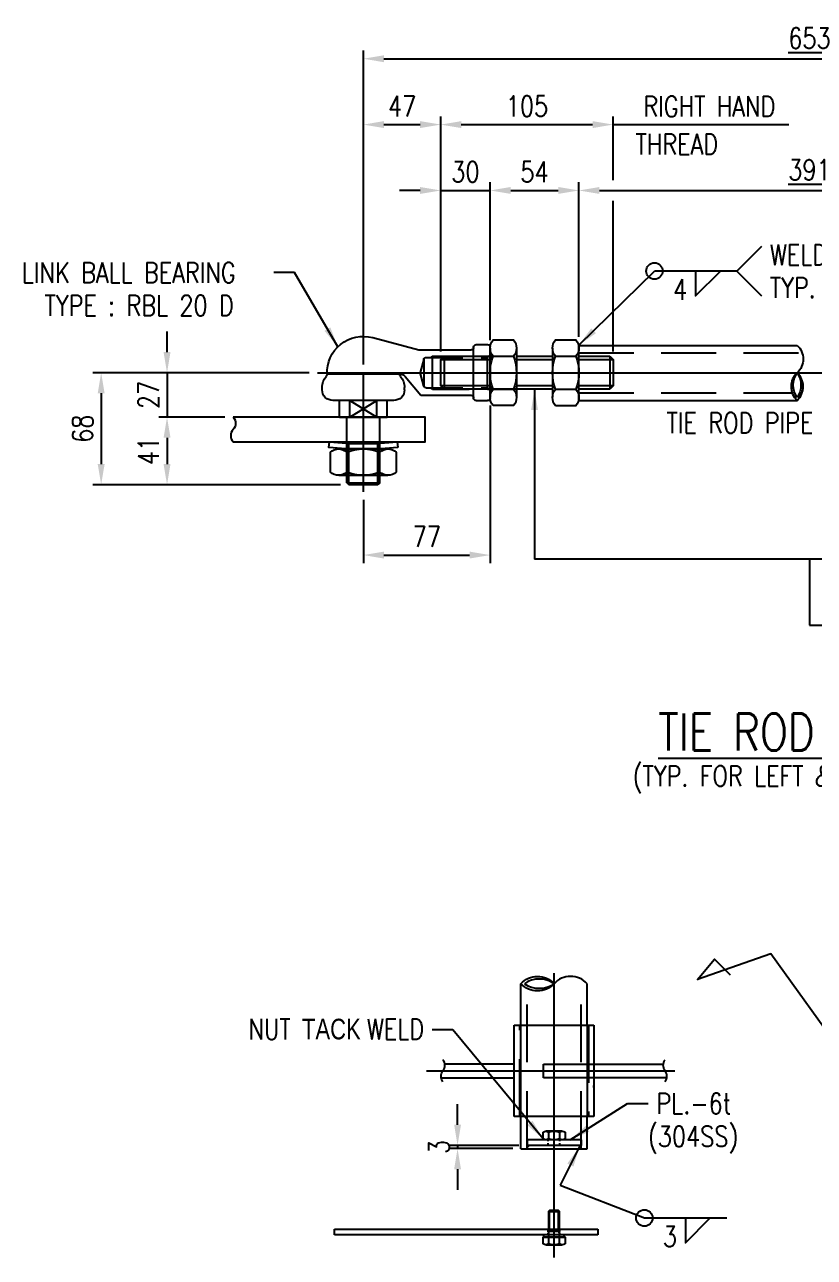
# Model space of a CAD drawing. Header units: millimetres. Extents: x 0 to 134087, y -49114 to 20834.
# Drawn here: x 87441 to 88400, y -27394 to -25897 of the extents above; entities that cross this region are included whole.
import ezdxf
from ezdxf.enums import TextEntityAlignment as Align

# ---------------------------------------------------------------- set-up
doc = ezdxf.new("R2010")
doc.units = ezdxf.units.MM
doc.header["$LTSCALE"] = 35
for name, pattern in [('DASHED2', [9.525, 6.35, -3.175]), ('JNK-CENTER', [34, 30, -1.5, 1, -1.5]), ('JNK-HIDDEN', [3, 2, -1]), ('JNK-PHANTOM', [15, 10, -1, 1, -1, 1, -1])]:
    doc.linetypes.add(name, pattern=pattern)
for name, color, linetype in [('CEN-R', 1, 'JNK-CENTER'), ('CON-C', 4, 'Continuous'), ('CON-G', 3, 'Continuous'), ('CON-W', 7, 'Continuous'), ('CON-Y', 2, 'Continuous'), ('CONT-R', 1, 'Continuous'), ('Dim-W', 7, 'Continuous'), ('HID-Y', 2, 'JNK-HIDDEN'), ('HIDDEN2', 1, 'DASHED2'), ('LINE_MEDIUM', 3, 'Continuous'), ('PHA-W', 7, 'JNK-PHANTOM'), ('STL-OBJT', 7, 'Continuous'), ('TXT-C', 4, 'Continuous'), ('TXT-Y', 2, 'Continuous')]:
    doc.layers.add(name, color=color, linetype=linetype)
doc.styles.add('SIMPLEX', font='simplex.shx', dxfattribs={"width": 0.8})
doc.dimstyles.new('DIM10_S', dxfattribs={"dimscale": 10, "dimtxt": 2.5, "dimasz": 2.5, "dimexe": 1, "dimexo": 1, "dimgap": 1, "dimtad": 1, "dimdec": 0, "dimlfac": 0.75, "dimdsep": 46, "dimtxsty": 'SIMPLEX', "dimcen": 0, "dimclrd": 256, "dimclre": 256, "dimclrt": 2, "dimadec": 1, "dimazin": 2, "dimtfac": 1, "dimtdec": 0, "dimtix": 1, "dimtmove": 2, "dimatfit": 3, "dimfxl": 1, "dimarcsym": 1})
doc.dimstyles.new('DIM10x2', dxfattribs={"dimscale": 10, "dimtxt": 2.5, "dimasz": 2.5, "dimexe": 1, "dimexo": 1, "dimgap": 1, "dimtad": 1, "dimdec": 0, "dimlfac": 0.5, "dimdsep": 46, "dimtxsty": 'SIMPLEX', "dimcen": 0, "dimclrd": 256, "dimclre": 256, "dimclrt": 2, "dimadec": 1, "dimazin": 2, "dimtfac": 1, "dimtdec": 0, "dimtix": 1, "dimtmove": 2, "dimatfit": 3, "dimfxl": 1, "dimarcsym": 1})

# ---------------------------------------------------------------- blocks, each defined once
blk = doc.blocks.new('pipesece')
at = {"layer": 'CON-W'}
blk.add_lwpolyline([(0.5, 0, 0.44), (0, 0, -0.44), (-0.5, 0, -0.44), (0, 0)], format="xyb", dxfattribs=at)
blk.add_lwpolyline([(-0.446, 0, 0.31383), (0, 0, 0.31383)], format="xyb", close=True, dxfattribs=at)
blk = doc.blocks.new('*D1680')
at = {"layer": 'CON-W', "lineweight": -2, "transparency": 16777216}
for p, q in [((87966.8, -27232.9), (87966.8, -27207.9)), ((88041.2, -27257.9), (87956.8, -27257.9)), ((88033.8, -27261.9), (87956.8, -27261.9)), ((87966.8, -27257.9), (87966.8, -27261.9)), ((87966.8, -27286.9), (87966.8, -27311.9))]:
    blk.add_line(p, q, dxfattribs=at)
at = {"layer": 'CON-W', "transparency": 16777216}
for points in [[(87962.7, -27232.9), (87971, -27232.9), (87966.8, -27257.9)], [(87962.7, -27286.9), (87971, -27286.9), (87966.8, -27261.9)]]:
    blk.add_solid(points, dxfattribs=at)
at = {"layer": 'DEFPOINTS', "color": 0, "transparency": 16777216}
for p in [(87966.8, -27261.9), (88043.8, -27261.9), (88051.2, -27257.9)]:
    blk.add_point(p, dxfattribs=at)
at = {"layer": 'CON-W', "color": 2, "transparency": 16777216, "insert": (87944.3, -27259.9), "char_height": 25, "attachment_point": 5, "rotation": 90, "style": 'SIMPLEX'}
blk.add_mtext('3', dxfattribs=at)
blk = doc.blocks.new('LINKBALL20')
at = {"layer": 'CON-G', "color": 7}
for p, q in [((8.14, -16.9), (-8.14, -27)), ((8.14, -27), (-8.14, -16.9)), ((-8.14, -27), (-8.14, -16.9)), ((8.14, -27), (8.14, -16.9)), ((-10, -41.7), (-8.9, -43)), ((10, -43), (-10, -43)), ((-8.9, -68), (-8.9, -43)), ((10, -41.7), (8.9, -43)), ((8.9, -68), (8.9, -43)), ((10, -66.9), (-10, -66.9))]:
    blk.add_line(p, q, dxfattribs=at)
at = {"layer": 'HIDDEN2', "color": 2, "ltscale": 0.1}
for p, q in [((-75.5, 9.25), (-77, 10.75)), ((-42, 10), (-76.25, 10)), ((-75.5, -9.25), (-75.5, 9.25)), ((-38.15, 9.25), (-75.5, 9.25)), ((-42, -10), (-42, 10)), ((-42, 10), (-40.7, 9.25)), ((-37, -8.71), (-37, 8.71)), ((-36.7, 8.14), (-34.52, 0)), ((-36.7, -8.14), (-34.52, 0)), ((-75.5, -9.25), (-77, -10.75)), ((-42, -10), (-76.25, -10)), ((-38.15, -9.25), (-75.5, -9.25)), ((-42, -10), (-40.7, -9.25))]:
    blk.add_line(p, q, dxfattribs=at)
for centre, start, end in [((-38.15, 7.75), 14.99976, 90.00002), ((-38.15, -7.75), 269.99998, 344.99994)]:
    blk.add_arc(centre, 1.5, start, end, dxfattribs=at)
at = {"layer": 'LINE_MEDIUM'}
for p, q in [((-77, -15.5), (-77, 15.5)), ((-68.5, 17), (-75.5, 17)), ((-67, 15.25), (-67, 15.5)), ((-67, -15.5), (-67, 15.5)), ((-5.69, 21.25), (-33.69, 13.75)), ((-33.69, 13.75), (-65.5, 13.75)), ((-25.5, -2.43), (-35, -13.75)), ((-22.44, -1), (21.98, -1)), ((-35, -13.75), (-65.5, -13.75)), ((-25, -10.46), (-25, -8.97)), ((25, -10.46), (25, -8.97)), ((-68.5, -17), (-75.5, -17)), ((-67, -15.5), (-67, -15.25)), ((-18.56, -16.9), (18.54, -16.9)), ((-14.5, -27), (-14.5, -16.9)), ((14.5, -27), (14.5, -16.9)), ((14.5, -27), (-14.5, -27)), ((-10, -66.9), (-10, -27.5)), ((10, -66.9), (10, -27.5)), ((-10, -66.9), (-8.9, -68)), ((10, -66.9), (8.9, -68)), ((8.9, -68), (-8.9, -68))]:
    blk.add_line(p, q, dxfattribs=at)
for centre, radius, start, end in [((-75.5, 15.5), 1.5, 90.00002, 180), ((-68.5, 15.5), 1.5, 359.99998, 90.00003), ((-65.5, 15.25), 1.5, 180, 269.99998), ((0, 0), 22, 357.39477, 105), ((-22.44, -5), 4, 90.00002, 140.00016), ((-15, -8.97), 10, 138.43644, 179.99999), ((-23.98, -1.01), 2, 318.43646, 2.41718), ((23.98, -1.01), 2, 177.58279, 221.56351), ((15, -8.97), 10, 359.99998, 41.56352), ((-65.5, -15.25), 1.5, 90.00002, 180), ((-18.56, -10.46), 6.44, 180, 270.15114), ((18.56, -10.46), 6.44, 269.84886, 359.99996), ((-75.5, -15.5), 1.5, 180, 269.99998), ((-68.5, -15.5), 1.5, 269.99998, 359.99996), ((-10.5, -27.5), 0.5, 359.99996, 89.99995), ((10.5, -27.5), 0.5, 90.00002, 180)]:
    blk.add_arc(centre, radius, start, end, dxfattribs=at)
blk = doc.blocks.new('*D1689')
at = {"layer": 'CON-W', "lineweight": -2, "transparency": 16777216}
for p, q in [((87852.4, -26309.4), (87852.4, -25928)), ((88936, -26309.4), (88936, -25928)), ((87877.4, -25938), (88911, -25938))]:
    blk.add_line(p, q, dxfattribs=at)
at = {"layer": 'CON-W', "transparency": 16777216}
for points in [[(87877.4, -25933.8), (87877.4, -25942.2), (87852.4, -25938)], [(88911, -25933.8), (88911, -25942.2), (88936, -25938)]]:
    blk.add_solid(points, dxfattribs=at)
at = {"layer": 'DEFPOINTS', "color": 0, "transparency": 16777216}
for p in [(88936, -25938), (87852.4, -26319.4), (88936, -26319.4)]:
    blk.add_point(p, dxfattribs=at)
at = {"layer": 'CON-W', "color": 2, "transparency": 16777216, "insert": (88394.2, -25913), "char_height": 25, "attachment_point": 5, "style": 'SIMPLEX'}
blk.add_mtext('{\\L653}', dxfattribs=at)
blk = doc.blocks.new('*D1690')
at = {"layer": 'CON-W', "lineweight": -2, "transparency": 16777216}
for p, q in [((88006.4, -26359.2), (88006.4, -26550.9)), ((87852.4, -26474), (87852.4, -26550.9)), ((87877.4, -26540.9), (87981.4, -26540.9))]:
    blk.add_line(p, q, dxfattribs=at)
at = {"layer": 'CON-W', "transparency": 16777216}
for points in [[(87877.4, -26536.7), (87877.4, -26545.1), (87852.4, -26540.9)], [(87981.4, -26536.7), (87981.4, -26545.1), (88006.4, -26540.9)]]:
    blk.add_solid(points, dxfattribs=at)
at = {"layer": 'DEFPOINTS', "color": 0, "transparency": 16777216}
for p in [(88006.4, -26349.2), (87852.4, -26464), (88006.4, -26540.9)]:
    blk.add_point(p, dxfattribs=at)
at = {"layer": 'CON-W', "color": 2, "transparency": 16777216, "insert": (87929.4, -26518.4), "char_height": 25, "attachment_point": 5, "style": 'SIMPLEX'}
blk.add_mtext('77', dxfattribs=at)
blk = doc.blocks.new('*D1691')
at = {"layer": 'CON-W', "lineweight": -2, "transparency": 16777216}
for p, q in [((87921.4, -26098), (87896.4, -26098)), ((87946.4, -26293.6), (87946.4, -26088)), ((87946.4, -26098), (88006.4, -26098)), ((88006.4, -26279.7), (88006.4, -26088)), ((88031.4, -26098), (88056.4, -26098))]:
    blk.add_line(p, q, dxfattribs=at)
at = {"layer": 'CON-W', "transparency": 16777216}
for points in [[(87921.4, -26093.8), (87921.4, -26102.2), (87946.4, -26098)], [(88031.4, -26093.8), (88031.4, -26102.2), (88006.4, -26098)]]:
    blk.add_solid(points, dxfattribs=at)
at = {"layer": 'DEFPOINTS', "color": 0, "transparency": 16777216}
for p in [(88006.4, -26098), (88006.4, -26289.7), (87946.4, -26303.6)]:
    blk.add_point(p, dxfattribs=at)
at = {"layer": 'CON-W', "color": 2, "transparency": 16777216, "insert": (87976.4, -26075.5), "char_height": 25, "attachment_point": 5, "style": 'SIMPLEX'}
blk.add_mtext('30', dxfattribs=at)
blk = doc.blocks.new('*D1692')
at = {"layer": 'CON-W', "lineweight": -2, "transparency": 16777216}
for p, q in [((88006.4, -26279.7), (88006.4, -26088)), ((88031.4, -26098), (88089.2, -26098)), ((88114.2, -26275.9), (88114.2, -26088))]:
    blk.add_line(p, q, dxfattribs=at)
at = {"layer": 'CON-W', "transparency": 16777216}
for points in [[(88031.4, -26093.8), (88031.4, -26102.2), (88006.4, -26098)], [(88089.2, -26093.8), (88089.2, -26102.2), (88114.2, -26098)]]:
    blk.add_solid(points, dxfattribs=at)
at = {"layer": 'DEFPOINTS', "color": 0, "transparency": 16777216}
for p in [(88114.2, -26098), (88006.4, -26289.7), (88114.2, -26285.9)]:
    blk.add_point(p, dxfattribs=at)
at = {"layer": 'CON-W', "color": 2, "transparency": 16777216, "insert": (88060.3, -26075.5), "char_height": 25, "attachment_point": 5, "style": 'SIMPLEX'}
blk.add_mtext('54', dxfattribs=at)
blk = doc.blocks.new('*D1800')
at = {"layer": 'CON-W', "lineweight": -2, "transparency": 16777216}
for p, q in [((88114.2, -26275.9), (88114.2, -26088)), ((88139.2, -26098), (88649.2, -26098)), ((88674.2, -26275.9), (88674.2, -26088))]:
    blk.add_line(p, q, dxfattribs=at)
at = {"layer": 'CON-W', "transparency": 16777216}
for points in [[(88139.2, -26093.8), (88139.2, -26102.2), (88114.2, -26098)], [(88649.2, -26093.8), (88649.2, -26102.2), (88674.2, -26098)]]:
    blk.add_solid(points, dxfattribs=at)
at = {"layer": 'DEFPOINTS', "color": 0, "transparency": 16777216}
for p in [(88674.2, -26098), (88114.2, -26285.9), (88674.2, -26285.9)]:
    blk.add_point(p, dxfattribs=at)
at = {"layer": 'CON-W', "color": 2, "transparency": 16777216, "insert": (88394.2, -26073), "char_height": 25, "attachment_point": 5, "style": 'SIMPLEX'}
blk.add_mtext('{\\L391}', dxfattribs=at)
blk = doc.blocks.new('*D1801')
at = {"layer": 'CON-W', "lineweight": -2, "transparency": 16777216}
for p, q in [((87786.8, -26319.4), (87524, -26319.4)), ((87534, -26344.4), (87534, -26430.4)), ((87824.6, -26455.4), (87524, -26455.4))]:
    blk.add_line(p, q, dxfattribs=at)
at = {"layer": 'CON-W', "transparency": 16777216}
for points in [[(87529.8, -26344.4), (87538.2, -26344.4), (87534, -26319.4)], [(87529.8, -26430.4), (87538.2, -26430.4), (87534, -26455.4)]]:
    blk.add_solid(points, dxfattribs=at)
at = {"layer": 'DEFPOINTS', "color": 0, "transparency": 16777216}
for p in [(87796.8, -26319.4), (87534, -26455.4), (87834.6, -26455.4)]:
    blk.add_point(p, dxfattribs=at)
at = {"layer": 'CON-W', "color": 2, "transparency": 16777216, "insert": (87511.5, -26387.4), "char_height": 25, "attachment_point": 5, "rotation": 90, "style": 'SIMPLEX'}
blk.add_mtext('68', dxfattribs=at)
blk = doc.blocks.new('*D1802')
at = {"layer": 'CON-W', "lineweight": -2, "transparency": 16777216}
for p, q in [((87614, -26294.4), (87614, -26269.4)), ((87786.8, -26319.4), (87604, -26319.4)), ((87614, -26319.4), (87614, -26373.4)), ((87684.3, -26373.4), (87604, -26373.4)), ((87614, -26398.4), (87614, -26423.4))]:
    blk.add_line(p, q, dxfattribs=at)
at = {"layer": 'CON-W', "transparency": 16777216}
for points in [[(87609.8, -26294.4), (87618.2, -26294.4), (87614, -26319.4)], [(87609.8, -26398.4), (87618.2, -26398.4), (87614, -26373.4)]]:
    blk.add_solid(points, dxfattribs=at)
at = {"layer": 'DEFPOINTS', "color": 0, "transparency": 16777216}
for p in [(87796.8, -26319.4), (87614, -26373.4), (87694.3, -26373.4)]:
    blk.add_point(p, dxfattribs=at)
at = {"layer": 'CON-W', "color": 2, "transparency": 16777216, "insert": (87591.5, -26346.4), "char_height": 25, "attachment_point": 5, "rotation": 90, "style": 'SIMPLEX'}
blk.add_mtext('27', dxfattribs=at)
blk = doc.blocks.new('*D1695')
at = {"layer": 'CON-W', "lineweight": -2, "transparency": 16777216}
for p, q in [((87684.3, -26373.4), (87604, -26373.4)), ((87614, -26398.4), (87614, -26430.4)), ((87824.6, -26455.4), (87604, -26455.4))]:
    blk.add_line(p, q, dxfattribs=at)
at = {"layer": 'CON-W', "transparency": 16777216}
for points in [[(87609.8, -26398.4), (87618.2, -26398.4), (87614, -26373.4)], [(87609.8, -26430.4), (87618.2, -26430.4), (87614, -26455.4)]]:
    blk.add_solid(points, dxfattribs=at)
at = {"layer": 'DEFPOINTS', "color": 0, "transparency": 16777216}
for p in [(87694.3, -26373.4), (87614, -26455.4), (87834.6, -26455.4)]:
    blk.add_point(p, dxfattribs=at)
at = {"layer": 'CON-W', "color": 2, "transparency": 16777216, "insert": (87591.5, -26414.4), "char_height": 25, "attachment_point": 5, "rotation": 90, "style": 'SIMPLEX'}
blk.add_mtext('41', dxfattribs=at)
blk = doc.blocks.new('*D1696')
at = {"layer": 'CON-W', "lineweight": -2, "transparency": 16777216}
for p, q in [((87852.4, -26309.4), (87852.4, -26008)), ((87946.4, -26293.6), (87946.4, -26008)), ((87877.4, -26018), (87921.4, -26018))]:
    blk.add_line(p, q, dxfattribs=at)
at = {"layer": 'CON-W', "transparency": 16777216}
for points in [[(87877.4, -26013.8), (87877.4, -26022.2), (87852.4, -26018)], [(87921.4, -26013.8), (87921.4, -26022.2), (87946.4, -26018)]]:
    blk.add_solid(points, dxfattribs=at)
at = {"layer": 'DEFPOINTS', "color": 0, "transparency": 16777216}
for p in [(87946.4, -26018), (87946.4, -26303.6), (87852.4, -26319.4)]:
    blk.add_point(p, dxfattribs=at)
at = {"layer": 'CON-W', "color": 2, "transparency": 16777216, "insert": (87899.4, -25995.5), "char_height": 25, "attachment_point": 5, "style": 'SIMPLEX'}
blk.add_mtext('47', dxfattribs=at)
blk = doc.blocks.new('*D1804')
at = {"layer": 'CON-W', "lineweight": -2, "transparency": 16777216}
for p, q in [((87946.4, -26293.6), (87946.4, -26008)), ((88155.8, -26085.5), (88155.8, -26008)), ((87971.4, -26018), (88130.8, -26018)), ((88155.8, -26293.6), (88155.8, -26110.5))]:
    blk.add_line(p, q, dxfattribs=at)
at = {"layer": 'CON-W', "transparency": 16777216}
for points in [[(87971.4, -26013.8), (87971.4, -26022.2), (87946.4, -26018)], [(88130.8, -26013.8), (88130.8, -26022.2), (88155.8, -26018)]]:
    blk.add_solid(points, dxfattribs=at)
at = {"layer": 'DEFPOINTS', "color": 0, "transparency": 16777216}
for p in [(88155.8, -26018), (87946.4, -26303.6), (88155.8, -26303.6)]:
    blk.add_point(p, dxfattribs=at)
at = {"layer": 'CON-W', "color": 2, "transparency": 16777216, "insert": (88051.1, -25995.5), "char_height": 25, "attachment_point": 5, "style": 'SIMPLEX'}
blk.add_mtext('105', dxfattribs=at)

msp = doc.modelspace()

# ---------------------------------------------------------------- linework, layer by layer
for points in [[(88255.9946, -26195.8782), (88255.9946, -26225.8782), (88285.9946, -26195.8782)], [(88243.666, -27346.1146), (88243.666, -27376.1146), (88273.666, -27346.1146)]]:
    msp.add_lwpolyline(points)
at = {"layer": 'CEN-R'}
for p, q in [((87796.8379, -26319.4206), (88998.0674, -26319.4206)), ((88084.0129, -27393.9419), (88084.0129, -27048.6807)), ((87928.958, -27167.5019), (88230.8863, -27167.5019))]:
    msp.add_line(p, q, dxfattribs=at)
at = {"layer": 'CEN-R', "ltscale": 0.5}
msp.add_line((87852.3933, -26464.015), (87852.3936, -26319.4206), dxfattribs=at)
at = {"layer": 'CON-C'}
msp.add_lwpolyline([(88437.6322, -27150.7834), (88347.4835, -27025.3144), (88258.278, -27056.256), (88279.0033, -27031.9344), (88298.0837, -27050.6686)], dxfattribs=at)
at = {"layer": 'CON-G'}
for p, q in [((88006.373, -26289.5098), (88006.373, -26349.0395)), ((88006.373, -26289.6521), (88006.373, -26349.1818)), ((88038.3687, -26289.6521), (88038.3687, -26349.6441)), ((88082.1975, -26289.6733), (88082.1975, -26349.203)), ((88114.1932, -26286.1674), (88379.2107, -26286.1674)), ((88114.1932, -26352.9584), (88114.1932, -26286.1674)), ((88114.1932, -26349.6653), (88114.1932, -26289.6733)), ((88010.0973, -26299.4196), (88034.6444, -26299.4196)), ((88085.9218, -26299.4409), (88110.4688, -26299.4409)), ((88010.0973, -26339.4143), (88034.6444, -26339.4143)), ((88085.9218, -26339.4355), (88110.4688, -26339.4355)), ((88114.1932, -26352.9584), (88379.2107, -26352.9584)), ((87822.6295, -26412.0125), (87882.1592, -26412.0125)), ((87832.3963, -26440.2839), (87832.3963, -26415.7369)), ((87872.3909, -26440.2839), (87872.3909, -26415.7369)), ((87822.6307, -26444.0083), (87882.1603, -26444.0083)), ((88093.9577, -27240.5796), (88074.0682, -27240.5796)), ((88077.3316, -27241.8239), (88077.3316, -27250.0253)), ((88090.6943, -27241.8239), (88090.6943, -27250.0253)), ((88071.5292, -27369.2349), (88071.5292, -27366.5002)), ((88096.4967, -27369.2349), (88096.4967, -27366.5002)), ((88074.0682, -27378.5887), (88093.9577, -27378.5887))]:
    msp.add_line(p, q, dxfattribs=at)
for points in [[(88010.0973, -26359.4116, -0.372658913), (88010.0973, -26339.4143, -0.186242005), (88010.0973, -26299.4196, -0.372658913), (88010.0973, -26279.4223), (88034.6444, -26279.4223, -0.372658913), (88034.6444, -26299.4196, -0.186242005), (88034.6444, -26339.4143, -0.372658913), (88034.6444, -26359.4116)], [(88085.9218, -26359.4328, -0.372658913), (88085.9218, -26339.4355, -0.186242005), (88085.9218, -26299.4409, -0.372658913), (88085.9218, -26279.4435), (88110.4688, -26279.4435, -0.372658913), (88110.4688, -26299.4409, -0.186242005), (88110.4688, -26339.4355, -0.372658913), (88110.4688, -26359.4328)], [(87892.3883, -26440.2839, -0.372658913), (87872.3909, -26440.2839, -0.186242005), (87832.3963, -26440.2839, -0.372658913), (87812.399, -26440.2839), (87812.399, -26415.7369, -0.372658913), (87832.3963, -26415.7369, -0.186242005), (87872.3909, -26415.7369, -0.372658913), (87892.3883, -26415.7369)], [(88070.6503, -27241.8239, -0.372658913), (88077.3316, -27241.8239, -0.186242005), (88090.6943, -27241.8239, -0.372658913), (88097.3756, -27241.8239), (88097.3756, -27250.0253, -0.372658913), (88090.6943, -27250.0253, -0.186242005), (88077.3316, -27250.0253, -0.372658913), (88070.6503, -27250.0253)], [(88097.3756, -27377.3444, -0.372658913), (88090.6943, -27377.3444, -0.186242005), (88077.3316, -27377.3444, -0.372658913), (88070.6503, -27377.3444), (88070.6503, -27369.2349), (88097.3756, -27369.2349)]]:
    msp.add_lwpolyline(points, format="xyb", close=True, dxfattribs=at)
for points in [[(88038.3687, -26299.2775), (88082.1975, -26299.2775)], [(88082.1975, -26339.2721), (88038.3687, -26339.2721)], [(88090.6943, -27377.3444), (88090.6943, -27338.3131), (88089.358, -27336.9769), (88078.6679, -27336.9769), (88077.3316, -27338.3131), (88077.3316, -27377.3444)]]:
    msp.add_lwpolyline(points, dxfattribs=at)
msp.add_lwpolyline([(87894.1713, -26410.1689), (87873.784, -26412.0125), (87831.0047, -26412.0125), (87810.6174, -26410.1689), (87811.3998, -26403.2137), (87831.3972, -26405.0135), (87873.3915, -26405.0135), (87893.3889, -26403.2137)], close=True, dxfattribs=at)
at = {"layer": 'CON-W'}
for p, q in [((88155.7712, -26018.008), (88369.2107, -26018.008)), ((88305.9946, -26195.8782), (88205.9946, -26195.8782)), ((88038.3687, -26303.2769), (88082.1975, -26303.2769)), ((88082.1975, -26335.2726), (88038.3687, -26335.2726)), ((88394.2003, -26545.9914), (88394.2003, -26625.9914)), ((88173.2481, -27206.9939), (88198.2481, -27206.9939)), ((88077.3316, -27338.3131), (88090.6943, -27338.3131)), ((88193.666, -27346.1146), (88293.666, -27346.1146)), ((88077.3316, -27362.0609), (88090.6943, -27362.0609))]:
    msp.add_line(p, q, dxfattribs=at)
for points in [[(88335.9946, -26165.8782), (88305.9946, -26195.8782), (88335.9946, -26225.8782)], [(88077.3316, -27364.3754), (88078.6679, -27362.0609), (88078.6679, -27336.9769)], [(88090.6943, -27364.3754), (88089.358, -27362.0609), (88089.358, -27336.9769)]]:
    msp.add_lwpolyline(points, dxfattribs=at)
at = {"layer": 'CONT-R'}
msp.add_line((88097.3756, -27369.2349), (88070.6503, -27369.2349), dxfattribs=at)
at = {"layer": 'Dim-W'}
msp.add_line((88728.1258, -26545.9914), (88060.2831, -26545.9914), dxfattribs=at)
at = {"layer": 'HID-Y', "ltscale": 3}
for p, q in [((87946.381, -26303.2769), (88006.3733, -26303.2769)), ((87950.3805, -26299.2775), (87950.3804, -26339.272)), ((88006.3733, -26335.2726), (87946.381, -26335.2726))]:
    msp.add_line(p, q, dxfattribs=at)
at = {"layer": 'HID-Y', "color": 7}
for p, q in [((88116.8263, -27261.9463), (88116.8263, -27055.8159)), ((88051.1996, -27261.9463), (88051.1996, -27067.2124)), ((88042.3056, -27223.0575), (88042.3056, -27111.9463)), ((88125.7203, -27111.9463), (88125.7203, -27223.0575))]:
    msp.add_line(p, q, dxfattribs=at)
at = {"layer": 'HID-Y'}
for p, q in [((88076.7907, -27252.7931), (88076.7907, -27251.1305)), ((88091.2352, -27252.8854), (88091.2352, -27251.2286)), ((88076.7907, -27257.9463), (88076.7907, -27255.1921)), ((88091.2352, -27257.9463), (88091.2352, -27255.2844)), ((88076.7907, -27362.8061), (88076.7907, -27359.789)), ((88076.7907, -27366.5002), (88076.7907, -27364.6515)), ((88091.2352, -27362.3448), (88091.2352, -27359.7824)), ((88091.2352, -27366.5002), (88091.2352, -27364.2824))]:
    msp.add_line(p, q, dxfattribs=at)
msp.add_lwpolyline([(87950.3805, -26339.2721), (87946.381, -26335.2726), (87946.381, -26303.2769), (87950.3805, -26299.2775), (87954.1351, -26299.2775), (88038.3687, -26299.2775)], dxfattribs=at)
at = {"layer": 'HID-Y', "ltscale": 3}
msp.add_lwpolyline([(88038.3687, -26339.2721), (87954.1351, -26339.2721), (87950.3805, -26339.2721)], dxfattribs=at)
at = {"layer": 'HIDDEN2', "color": 2, "ltscale": 0.3}
for p, q in [((88114.1932, -26295.3661), (88385.2801, -26295.3658)), ((88114.1932, -26303.2769), (88155.7712, -26303.2769)), ((88151.7717, -26299.2775), (88151.7717, -26339.2721)), ((88155.7712, -26335.2726), (88114.1932, -26335.2726)), ((88114.1932, -26343.7596), (88373.1411, -26343.7596))]:
    msp.add_line(p, q, dxfattribs=at)
msp.add_lwpolyline([(88114.1932, -26299.2775), (88151.7717, -26299.2775), (88155.7712, -26303.2769), (88155.7712, -26335.2726), (88151.7717, -26339.2721), (88114.1932, -26339.2721)], dxfattribs=at)
at = {"layer": 'LINE_MEDIUM'}
for p, q in [((88006.373, -26289.5098), (88006.3733, -26349.6653)), ((87803.0667, -26403.2137), (87901.7201, -26403.2137)), ((88051.1996, -27257.9463), (88051.1996, -27251.2352)), ((88116.8263, -27251.2352), (88051.1996, -27251.2352)), ((88051.1996, -27251.2352), (88051.1996, -27257.9463)), ((88116.8263, -27257.9463), (88116.8263, -27251.2352)), ((88116.8263, -27251.2352), (88116.8263, -27257.9463)), ((88116.8263, -27257.9463), (88051.1996, -27257.9463)), ((87817.3463, -27359.789), (88137.3463, -27359.789)), ((87817.3463, -27366.5002), (87817.3463, -27359.789)), ((88137.3463, -27366.5002), (87817.3463, -27366.5002)), ((88137.3463, -27359.789), (88137.3463, -27366.5002))]:
    msp.add_line(p, q, dxfattribs=at)
msp.add_lwpolyline([(87694.3212, -26403.4174), (87927.3867, -26403.4174), (87927.3867, -26373.4206), (87694.3212, -26373.4206)], dxfattribs=at)
at = {"layer": 'PHA-W'}
for p, q in [((88043.8129, -27111.9463), (88043.8129, -27061.5142)), ((88124.2129, -27111.9463), (88124.2129, -27061.5142)), ((88043.8129, -27223.0575), (88043.8129, -27111.9463)), ((88124.2129, -27111.9463), (88124.2129, -27223.0575)), ((88035.7696, -27159.1686), (87951.4052, -27159.1686)), ((88071.3463, -27159.1686), (88216.6207, -27159.1686)), ((88071.3463, -27175.8352), (88071.3463, -27159.1686)), ((87946.9015, -27175.8352), (88035.7696, -27175.8352)), ((88221.1244, -27175.8352), (88071.3463, -27175.8352)), ((88132.2563, -27187.7686), (88132.2563, -27185.2352)), ((88043.8129, -27261.9463), (88043.8129, -27223.0575)), ((88124.2129, -27261.9463), (88124.2129, -27223.0575)), ((88043.8129, -27261.9463), (88051.1996, -27261.9463)), ((88051.1996, -27261.9463), (88116.8263, -27261.9463)), ((88116.8263, -27261.9463), (88124.2129, -27261.9463))]:
    msp.add_line(p, q, dxfattribs=at)
msp.add_lwpolyline([(88035.7696, -27111.9463), (88132.2563, -27111.9463), (88132.2563, -27223.0575), (88035.7696, -27223.0575)], close=True, dxfattribs=at)
at = {"layer": 'STL-OBJT'}
for p, q in [((87768.8453, -26197.8424), (87743.8453, -26197.8424)), ((88394.2003, -26625.9914), (88419.2003, -26625.9914)), ((87960.9146, -27117.4523), (87935.9146, -27117.4523))]:
    msp.add_line(p, q, dxfattribs=at)
for points in [[(87694.3212, -26373.4206, -0.402726774), (87694.3212, -26388.419, 0.402726774), (87694.3212, -26403.4174)], [(87949.1345, -27180.6565, -0.340295151), (87949.1345, -27167.2573, 0.340295151), (87949.1345, -27153.858, 0.4)], [(88218.8914, -27180.6565, 0.340295151), (88218.8914, -27167.2573, -0.340295151), (88218.8914, -27153.858, -0.4)]]:
    msp.add_lwpolyline(points, format="xyb", dxfattribs=at)
for centre in [(88205.9946, -26195.8782), (88193.666, -27346.1146)]:
    msp.add_circle(centre, 10, dxfattribs=at)
for points in [[(88051.1996, -27261.9463), (88051.1996, -27257.9463), (88055.1753, -27257.9463)], [(88116.8263, -27261.9463), (88116.8263, -27257.9463), (88112.8506, -27257.9463)]]:
    msp.add_solid(points, dxfattribs=at)

# ---------------------------------------------------------------- block references
at = {"layer": 'CON-W', "xscale": -66.79105787756271, "yscale": 66.79105787756271, "zscale": 66.79105787756271, "rotation": 270}
msp.add_blockref('pipesece', (88379.2107, -26319.5629), dxfattribs=at)
at = {"layer": 'HID-Y', "ltscale": 3, "xscale": -1.999732271784069, "yscale": 1.999732271784069, "zscale": 1.999732271784069}
msp.add_blockref('LINKBALL20', (87852.394, -26319.2746), dxfattribs=at)
at = {"layer": 'PHA-W', "xscale": 80.4000007955061, "yscale": 80.4000007955061, "zscale": 80.4000007955061}
msp.add_blockref('pipesece', (88084.0129, -27061.5142), dxfattribs=at)

# ---------------------------------------------------------------- texts
at = {"layer": 'CON-W', "color": 2, "style": 'SIMPLEX', "width": 0.8}
for s, p in [('4', (88228.4946, -26230.8782)), ('PL.-6t', (88208.2481, -27219.4939)), ('(304SS)', (88198.0194, -27259.4939)), ('3', (88216.166, -27381.1146))]:
    msp.add_text(s, height=25, dxfattribs=at).set_placement(p)
at = {"layer": 'CON-Y', "style": 'SIMPLEX', "width": 0.8}
msp.add_text('THREAD', height=25, dxfattribs=at).set_placement((88283.2026, -26054.4067), align=Align.RIGHT)
at = {"layer": 'STL-OBJT', "color": 2, "style": 'SIMPLEX', "width": 0.8}
msp.add_text('RIGHT HAND', height=25, dxfattribs=at).set_placement((88352.7171, -26008.3536), align=Align.RIGHT)
for s, p in [('LINK BALL BEARING', (87437.6548, -26210.3424)), ('TYPE : RBL 20 D', (87465.2739, -26250.3424))]:
    msp.add_text(s, height=25, dxfattribs=at).set_placement(p)
msp.add_text('TIE ROD PIPE 1" SCH.80 ', height=25, dxfattribs=at).set_placement((88394.2003, -26392.7203), align=Align.CENTER)
msp.add_text('(TYP. FOR LEFT & RIGHT HAND)', height=25, dxfattribs=at).set_placement((88394.2003, -26809.2633), align=Align.MIDDLE_CENTER)
at = {"layer": 'STL-OBJT', "color": 2, "insert": (87926.0808, -27104.1322), "char_height": 25, "attachment_point": 3, "style": 'SIMPLEX'}
msp.add_mtext('NUT {\\f??|b0|i0|c0|p49;TACK }WELD', dxfattribs=at)
at = {"layer": 'TXT-C', "style": 'SIMPLEX', "width": 0.8}
msp.add_text('%%UTIE ROD DETAIL', height=45, dxfattribs=at).set_placement((88394.2003, -26755.93), align=Align.MIDDLE)
at = {"layer": 'TXT-Y', "style": 'SIMPLEX', "width": 0.8}
for s, p in [('WELD TO NUT', (88346.101, -26176.0782)), ('TYP.', (88346.101, -26216.0782))]:
    msp.add_text(s, height=25, dxfattribs=at).set_placement(p, align=Align.MIDDLE_LEFT)

# ---------------------------------------------------------------- dimensions: what is measured, and where the dimension line sits
at = {"layer": 'CON-W'}
for base, p1, p2, text, picture, middle in [((88936.0065, -25938.008), (87852.3936, -26319.4206), (88936.0065, -26319.4206), '{\\L653}', '*D1689', (88394.2001, -25913.008)), ((88674.224, -26098.008), (88114.1932, -26285.8828), (88674.224, -26285.8828), '{\\L391}', '*D1800', (88394.2086, -26073.008))]:
    dim = msp.add_linear_dim(base=base, p1=p1, p2=p2, text=text, dimstyle='DIM10x2', dxfattribs=at)
    dim.commit()
    dim.dimension.update_dxf_attribs({"geometry": picture, "text_midpoint": middle})
for base, p1, p2, picture, middle in [((87946.381, -26018.008), (87852.3936, -26319.4206), (87946.381, -26303.5685), '*D1696', (87899.3873, -25995.508)), ((88006.373, -26098.008), (87946.381, -26303.5685), (88006.373, -26289.6594), '*D1691', (87976.377, -26075.508)), ((88114.1932, -26098.008), (88006.373, -26289.6594), (88114.1932, -26285.8828), '*D1692', (88060.2831, -26075.508)), ((88006.373, -26540.9038), (87852.3933, -26464.015), (88006.373, -26349.1891), '*D1690', (87929.3831, -26518.4038))]:
    dim = msp.add_linear_dim(base=base, p1=p1, p2=p2, dimstyle='DIM10x2', dxfattribs=at)
    dim.commit()
    dim.dimension.update_dxf_attribs({"geometry": picture, "text_midpoint": middle})
for base, p1, p2, angle, dimstyle, picture, middle in [((88155.7712, -26018.008), (87946.381, -26303.5685), (88155.7712, -26303.5685), 180, 'DIM10x2', '*D1804', (88051.0761, -25995.508)), ((87613.996, -26373.4206), (87796.8379, -26319.4206), (87694.3212, -26373.4206), 270, 'DIM10x2', '*D1802', (87591.496, -26346.4206)), ((87533.996, -26455.4206), (87796.8379, -26319.4206), (87834.5963, -26455.4206), 270, 'DIM10x2', '*D1801', (87511.496, -26387.4206)), ((87613.996, -26455.4206), (87694.3212, -26373.4206), (87834.5963, -26455.4206), 270, 'DIM10x2', '*D1695', (87591.496, -26414.4206)), ((87966.8443, -27261.9463), (88051.1996, -27257.9463), (88043.8129, -27261.9463), 270, 'DIM10_S', '*D1680', (87944.3443, -27259.9463))]:
    dim = msp.add_linear_dim(base=base, p1=p1, p2=p2, angle=angle, dimstyle=dimstyle, dxfattribs=at)
    dim.commit()
    dim.dimension.update_dxf_attribs({"geometry": picture, "text_midpoint": middle})

# ---------------------------------------------------------------- leaders
for points in [[(88070.6503, -27250.0253), (87960.9146, -27117.4523)], [(88103.5316, -27251.2352), (88173.2481, -27206.9939)]]:
    msp.add_leader(points, dimstyle='DIM10_S', dxfattribs=at)
at = {"layer": 'Dim-W'}
for points in [[(88114.1932, -26285.8828), (88205.9946, -26195.8782)], [(88060.2831, -26339.5637), (88060.2831, -26545.9914)]]:
    msp.add_leader(points, dimstyle='DIM10x2', dxfattribs=at)
at = {"layer": 'STL-OBJT'}
for points, dimstyle in [([(87821.3914, -26288.0605), (87768.8453, -26197.8424)], 'DIM10x2'), ([(88114.9804, -27259.4202), (88091.6158, -27306.4297), (88193.666, -27346.1146)], 'DIM10_S')]:
    msp.add_leader(points, dimstyle=dimstyle, dxfattribs=at)

doc.saveas('drawing.dxf')
